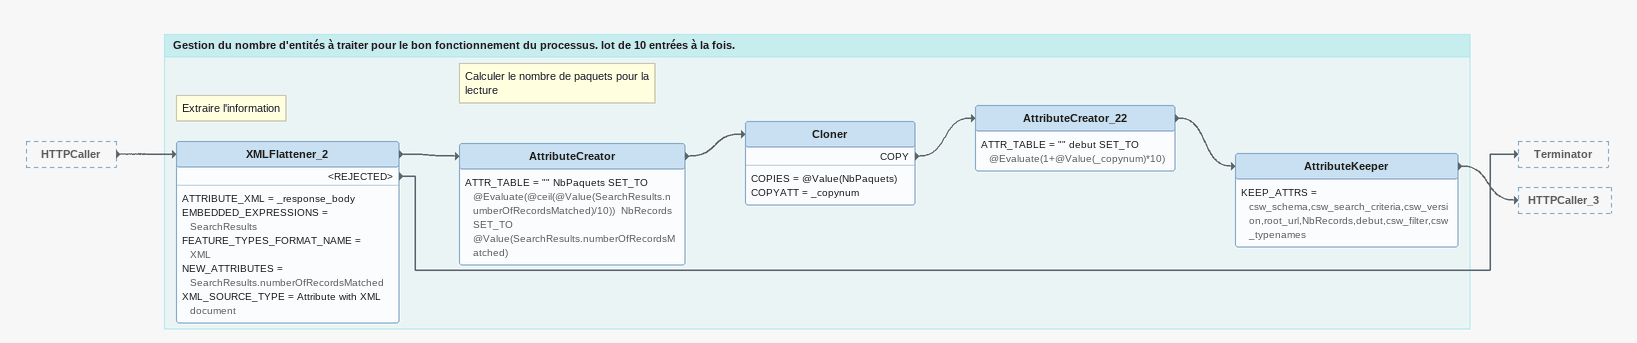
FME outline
HTTPCaller [outside]
    -> XMLFlattener_2

Bookmark: Gestion du nombre d'entités à traiter pour le bon fonctionnement du processus. lot de 10 entrées à la fois.
Note: Extraire l'information
XMLFlattener_2
    ATTRIBUTE_XML = _response_body
    EMBEDDED_EXPRESSIONS = SearchResults
    FEATURE_TYPES_FORMAT_NAME = XML
    NEW_ATTRIBUTES = SearchResults.numberOfRecordsMatched
    XML_SOURCE_TYPE = Attribute with XML document
    -> AttributeCreator
    <REJECTED> -> Terminator
Note: Calculer le nombre de paquets pour la lecture
AttributeCreator
    ATTR_TABLE = "" NbPaquets SET_TO @Evaluate(@ceil(@Value(SearchResults.numberOfRecordsMatched)/10))  NbRecords SET_TO @Value(SearchResults.numberOfRecordsMatched)
    -> Cloner
Cloner
    COPIES = @Value(NbPaquets)
    COPYATT = _copynum
    COPY -> AttributeCreator_22
AttributeCreator_22
    ATTR_TABLE = "" debut SET_TO @Evaluate(1+@Value(_copynum)*10)
    -> AttributeKeeper
AttributeKeeper
    KEEP_ATTRS = csw_schema,csw_search_criteria,csw_version,root_url,NbRecords,debut,csw_filter,csw_typenames
    -> HTTPCaller_3
